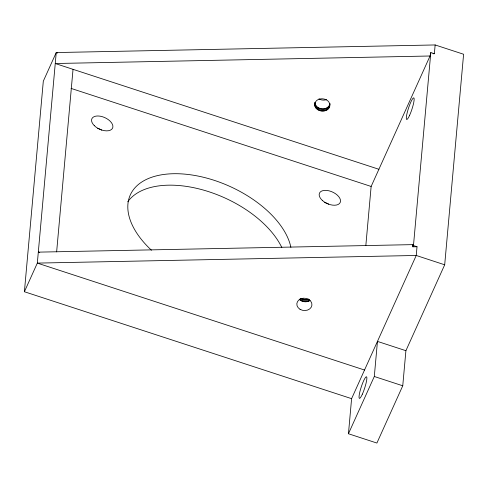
<?xml version="1.0" encoding="UTF-8"?>
<svg xmlns="http://www.w3.org/2000/svg" width="488" height="488" viewBox="0 0 488 488"><rect width="100%" height="100%" fill="white"/><g stroke="black" fill="none" stroke-linecap="round" stroke-linejoin="round"><path stroke-width="0.73" d="M314.754 104.145C316.023 95.685 331.413 97.856 329.681 106.463C327.21 114.442 312.662 111.246 314.882 102.681M351.598 398.659L24.4 291.739L43.31 81.185L56.236 52.552L435.15 44.951L463.6 54.247L444.69 264.801L405.906 350.695L402.752 385.788L376.901 443.049L348.45 433.753L351.598 398.659L416.24 255.468L417.026 246.733L413.47 245.568L430.806 52.558L434.363 53.723L435.15 44.951M56.638 251.893L73.035 69.326M314.73 104.951L314.931 102.761C315.626 110.001 327.704 111.179 329.876 104.273M314.839 105.762L315.035 103.566M315.077 106.549L315.272 104.359M315.437 107.317L315.632 105.121M315.913 108.037L316.108 105.841M316.498 108.708L316.694 106.512M310.039 300.486C307.037 302.401 302.877 302.157 300.059 300.01L300.187 298.546M317.182 109.312L317.377 107.116M300.834 300.541L301.029 298.345L304.707 299.547L308.569 299.107L308.373 301.303M317.956 109.837L318.152 107.647M301.675 300.98L301.877 298.79M318.798 110.282L319 108.092M319.707 110.636L319.902 108.44M302.584 301.334L302.78 299.144M303.536 301.59L303.731 299.394M320.659 110.892L320.854 108.696M304.512 301.743L304.707 299.547M321.635 111.044L321.83 108.848M322.623 111.087L322.824 108.897M305.5 301.791L305.701 299.595M306.488 301.73L306.684 299.534M323.611 111.032L323.806 108.836M307.446 301.566L307.647 299.376M324.569 110.867L324.77 108.671M325.496 110.599L325.691 108.409M309.239 300.937L309.368 299.479M326.362 110.239L326.557 108.043M327.161 109.788L327.356 107.592M327.875 109.251L328.07 107.055M328.491 108.635L328.692 106.445M329.01 107.964L329.205 105.768M329.406 107.232L329.601 105.042M329.681 106.463L329.986 103.401M365.835 245.543L371.142 186.459L430.044 55.998L430.806 52.558M348.45 433.753L374.302 376.492L377.456 341.399L405.906 350.695M417.026 246.733L412.909 246.812L413.104 244.622L38.314 252.137L39.735 252.607M24.4 291.739L37.326 263.105L56.236 52.552L57.663 53.015M412.476 246.007L413.104 244.622M412.909 246.812L413.47 245.568M432.984 53.747L434.363 53.723M430.044 55.998L55.254 63.519L378.895 169.281M71.065 88.401L371.142 186.459M444.69 264.801L416.24 255.468L37.326 263.105L364.53 370.032M374.302 376.492L402.752 385.788M299.376 299.406L300.059 300.01M127.758 201.8A87.157 48.733 24.3 0 1 205.241 190.601A87.157 48.733 24.3 0 1 281.832 247.55M97.655 128.289A11.37 6.356 24.3 0 1 101.693 130.125M324.624 202.471A11.37 6.356 24.3 0 1 328.717 204.167M151.451 250.222A87.157 48.733 24.3 0 1 173.484 173.722A87.157 48.733 24.3 0 1 290.891 247.349M326.478 99.643A7.576 6.167 5.1 0 1 318.939 98.881M94.269 125.605A11.37 6.356 24.3 0 0 112.386 128.49A11.37 6.356 24.3 0 0 100.046 116.162A11.37 6.356 24.3 0 0 94.269 125.605M322.336 200.416A11.37 6.356 24.3 0 0 340.185 202.532A11.37 6.356 24.3 0 0 327.027 190.454A11.37 6.356 24.3 0 0 322.336 200.416M362.358 394.158A11.37 1.8 -71.9 0 0 366.604 376.846A11.37 1.8 -71.9 0 0 359.888 391.724A11.37 1.8 -71.9 0 0 362.358 394.158M409.639 115.247A11.37 1.8 -71.9 0 0 413.885 97.936A11.37 1.8 -71.9 0 0 407.169 112.813A11.37 1.8 -71.9 0 0 409.639 115.247M300.047 309.307A7.576 6.167 5.1 0 0 311.923 305.14A7.576 6.167 5.1 0 0 301.181 298.68A7.576 6.167 5.1 0 0 300.047 309.307"/></g></svg>
